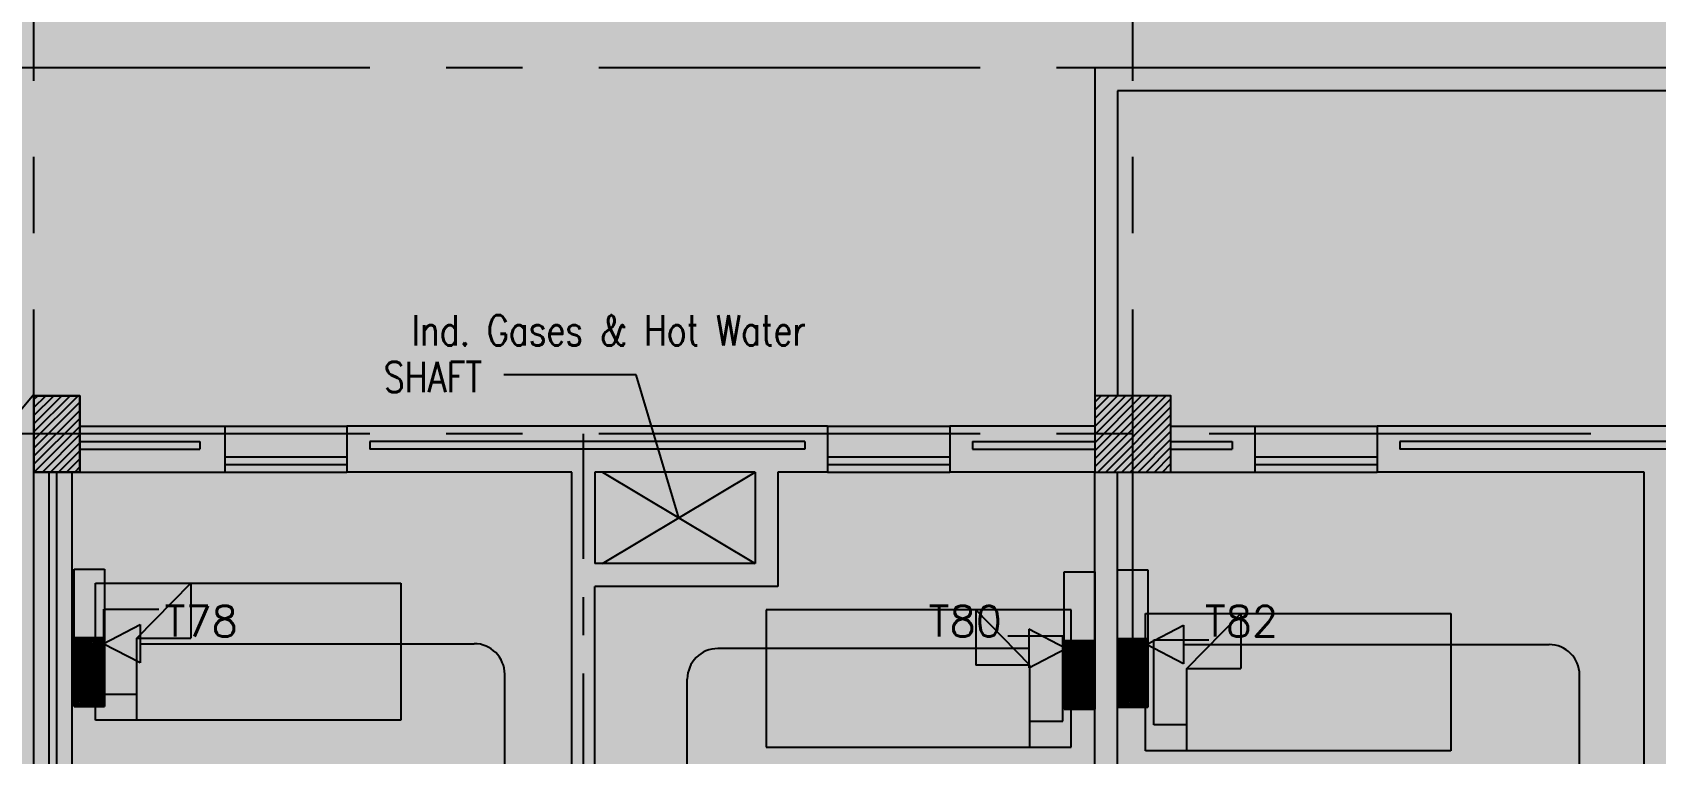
# Model space of a CAD drawing. Extents: x -0.3 to 92.6, y -1.1 to 78.4.
# Drawn here: x 49.71 to 60.35, y 62.47 to 67.2 of the extents above; entities that cross this region are included whole.
import ezdxf
from ezdxf.enums import TextEntityAlignment as Align

# ---------------------------------------------------------------- set-up
doc = ezdxf.new("R2010")
doc.units = 0
doc.header["$MEASUREMENT"] = 0
doc.header["$PDMODE"] = 34
doc.linetypes.add('CENTER', pattern=[2, 1.25, -0.25, 0.25, -0.25])
doc.linetypes.add('CENTERX2', pattern=[4, 2.5, -0.5, 0.5, -0.5])
doc.layers.get('0').update_dxf_attribs({"color": 11, "linetype": 'CONTINUOUS'})
doc.layers.get('DEFPOINTS').update_dxf_attribs({"color": 11, "linetype": 'CONTINUOUS'})
for name, color, linetype in [('AX-DIM', 11, 'CONTINUOUS'), ('AXES', 11, 'CENTERX2'), ('AXES1', 11, 'CENTER'), ('COL', 11, 'CONTINUOUS'), ('E-TEL', 4, 'CONTINUOUS'), ('E-TEXT', 2, 'CONTINUOUS'), ('E-WIRE', 4, 'CONTINUOUS'), ('FIX', 11, 'CONTINUOUS'), ('FUR', 11, 'CONTINUOUS'), ('HAT', 11, 'CONTINUOUS'), ('INSUL', 11, 'CONTINUOUS'), ('PROJ-L', 11, 'CONTINUOUS'), ('SHAFT', 11, 'CONTINUOUS'), ('WALL', 11, 'CONTINUOUS'), ('WIN', 11, 'CONTINUOUS')]:
    doc.layers.add(name, color=color, linetype=linetype)
doc.styles.add('ROMANS', font='ROMANS.shx', dxfattribs={"width": 0.6})
doc.styles.add('SIMPLEX', font='simplex.shx', dxfattribs={"width": 0.8})
doc.styles.get("Standard").update_dxf_attribs({"font": 'TXT.shx'})
doc.dimstyles.new('DIM-OUT', dxfattribs={"dimscale": 0, "dimtxt": 0.24, "dimasz": 0.08, "dimexe": 0.02, "dimexo": 0.02, "dimgap": 0.05, "dimtad": 1, "dimdec": 0, "dimlfac": 1000, "dimzin": 0, "dimdsep": 46, "dimtxsty": 'ROMANS', "dimblk1": 'ARCHTICK', "dimblk2": 'ARCHTICK', "dimsah": 1, "dimcen": 0.01, "dimdle": 0.08, "dimclrd": 7, "dimclre": 7, "dimclrt": 2, "dimadec": 0, "dimazin": 0, "dimtp": 2, "dimtm": 2, "dimtfac": 0.1142857142857143, "dimtdec": 0, "dimtix": 1, "dimtmove": 2, "dimatfit": 3, "dimldrblk": 'ARCHTICK', "dimfxl": 0, "dimtolj": 1, "dimtzin": 0, "dimarcsym": 0})
doc.dimstyles.new('DIM7', dxfattribs={"dimtxt": 0.24, "dimasz": 0.08, "dimexe": 0.07, "dimexo": 0.05, "dimgap": 0.07, "dimtad": 1, "dimzin": 0, "dimdsep": 46, "dimtxsty": 'SIMPLEX', "dimblk": 'ARCHTICK', "dimcen": 0.05, "dimdle": 0.05, "dimclrd": 4, "dimclre": 4, "dimclrt": 2, "dimadec": 0, "dimazin": 0, "dimtp": 2, "dimtm": 2, "dimtfac": 0.1142857142857143, "dimtix": 1, "dimtmove": 2, "dimatfit": 3, "dimldrblk": 'DOT', "dimfxl": 0, "dimtolj": 1, "dimtzin": 0, "dimarcsym": 0})

# ---------------------------------------------------------------- blocks, each defined once
blk = doc.blocks.new('_ARCHTICK')
at = {"color": 0, "linetype": 'ByBlock', "const_width": 0.15}
blk.add_lwpolyline([(-0.5, -0.5), (0.5, 0.5)], dxfattribs=at)
blk = doc.blocks.new('*D118')
at = {"layer": 'AX-DIM', "color": 7, "lineweight": -2}
for p, q in [((7.601651885155588, 76.99838148315757), (82.45165188514336, 76.99838148315757)), ((7.681651885155588, 72.36032238824875), (7.681651885155588, 77.01838148315757)), ((82.37165188514336, 64.83999999999243), (82.37165188514336, 77.01838148315757))]:
    blk.add_line(p, q, dxfattribs=at)
at = {"layer": 'DEFPOINTS', "color": 0}
for p in [(82.37165188514336, 76.99838148315757), (7.681651885155588, 72.34032238824875), (82.37165188514336, 64.81999999999243)]:
    blk.add_point(p, dxfattribs=at)
at = {"layer": 'AX-DIM', "color": 7, "lineweight": -2, "xscale": 0.08, "yscale": 0.08, "zscale": 0.08, "rotation": 180}
blk.add_blockref('_ARCHTICK', (7.681651885155588, 76.99838148315757), dxfattribs=at)
at = {"layer": 'AX-DIM', "color": 7, "lineweight": -2, "xscale": 0.08, "yscale": 0.08, "zscale": 0.08}
blk.add_blockref('_ARCHTICK', (82.37165188514336, 76.99838148315757), dxfattribs=at)
at = {"layer": 'AX-DIM', "color": 2, "insert": (45.02665188514948, 77.16838148315757), "char_height": 0.24, "attachment_point": 5, "style": 'ROMANS'}
blk.add_mtext('\\A1;74690', dxfattribs=at)
blk = doc.blocks.new('*X92')
at = {"color": 0}
for p, q in [((227928.5557043091, 177122.9334760556), (228395.3562020651, 177589.7339738117)), ((227928.5557043091, 177175.9664846446), (228342.3231934761, 177589.7339738117)), ((227928.5557043091, 177228.9994932336), (228289.2901848871, 177589.7339738117)), ((227928.5557043091, 177282.0325018226), (228236.2571762982, 177589.7339738117)), ((227928.555704309, 177335.0655104116), (228183.2241677092, 177589.7339738117)), ((227928.555704309, 177388.0985190005), (228130.1911591201, 177589.7339738117)), ((227928.555704309, 177441.1315275895), (228077.1581505312, 177589.7339738117)), ((227928.555704309, 177494.1645361785), (228024.1251419422, 177589.7339738117)), ((227928.555704309, 177547.1975447675), (227971.0921333532, 177589.7339738117)), ((227948.3892106541, 177089.7339738117), (228428.5557043089, 177569.9004674665)), ((228001.4222192431, 177089.7339738117), (228428.5557043089, 177516.8674588775)), ((228054.4552278321, 177089.7339738117), (228428.5557043089, 177463.8344502885)), ((228107.4882364211, 177089.7339738117), (228428.5557043089, 177410.8014416995)), ((228160.5212450101, 177089.7339738117), (228428.5557043089, 177357.7684331106)), ((228213.5542535991, 177089.7339738117), (228428.5557043089, 177304.7354245216)), ((228266.5872621881, 177089.7339738117), (228428.5557043089, 177251.7024159326)), ((228319.620270777, 177089.7339738117), (228428.5557043089, 177198.6694073436)), ((228372.653279366, 177089.7339738117), (228428.5557043089, 177145.6363987546))]:
    blk.add_line(p, q, dxfattribs=at)
blk = doc.blocks.new('AH20A')
at = {"layer": 'FUR'}
for p, q in [((0, 0.5), (0, -0.5)), ((1, 0.5), (0, 0.5)), ((0.1358132048044354, 0.5), (0.1358132048044354, -0.09873155399691314)), ((1, -0.5), (1, 0.5)), ((0.1358132048044354, 0.3112226375378668), (0.02772451273631305, 0.3112226375378668)), ((0.02772451273631305, 0.3112226375378668), (0.02772451273631305, -0.3087128986371681)), ((0.1358132048044354, -0.09873155399691314), (0.312524700537324, -0.5)), ((0.1358132048044354, -0.09873155399691314), (0.312524700537324, -0.09873155399691314)), ((0.312524700537324, -0.5), (0.312524700537324, -0.09873155399691314)), ((0.02772451273631305, -0.3087128986371681), (0.2075707670301199, -0.3087128986371681)), ((0, -0.5), (1, -0.5))]:
    blk.add_line(p, q, dxfattribs=at)
blk = doc.blocks.new('C-300')
at = {"layer": 'HAT', "linetype": 'ByBlock', "ltscale": 0.3}
h = blk.add_hatch(dxfattribs=at)
h.set_pattern_fill('ANSI31', color=8, scale=300, style=0)
h.set_pattern_definition([(45, (-258496.1822811714, -82361.0053373935), (-26.51650429449553, 26.51650429449553), [])])
h.paths.add_polyline_path([(300.0000000000291, 500), (-2.91038304567337e-11, 500), (-5.820766091346741e-11, 249.9999999999854), (300.0000000000582, 249.9999999999709)])
h.paths.add_polyline_path([(300.0000000000873, 250), (0, 250), (-2.91038304567337e-11, 0), (300.0000000000582, 0)])
at = {"layer": 'COL'}
blk.add_lwpolyline([(0, 500), (300.0000000000582, 500), (300.0000000000582, 0), (0, 0)], close=True, dxfattribs=at)

msp = doc.modelspace()

# ---------------------------------------------------------------- linework, layer by layer
at = {"layer": 'AXES'}
for p, q in [((56.92165188514628, -1.114293643979181), (56.92165188514628, 77.69838148316194)), ((49.72165188514919, -1.114293643979181), (49.72165188514919, 77.3483814831634)), ((91.92165188514628, 66.96999999999389), (23.88165188515268, 66.96999999999389)), ((91.92165188514628, 64.56999999999243), (23.88165188515268, 64.56999999999243))]:
    msp.add_line(p, q, dxfattribs=at)
at = {"layer": 'AXES1'}
msp.add_line((53.32165188515501, 5.749999999992724), (53.32165188515501, 64.56999999999243), dxfattribs=at)
at = {"layer": 'COL'}
msp.add_lwpolyline([(57.17165188514628, 64.31999999999243), (57.17165188514628, 64.81999999999243), (56.67165188514628, 64.81999999999243), (56.67165188514628, 64.31999999999243)], close=True, dxfattribs=at)
at = {"layer": 'E-TEL', "color": 4}
for p, q in [((49.98526056263654, 63.68373520344903), (50.18461555438989, 63.68373520344903)), ((49.98526056263654, 62.78373520345485), (49.98526056263654, 63.68373520344903)), ((50.18461555438989, 63.68373520344903), (50.18461555438989, 62.78373520345485)), ((56.47229689339292, 63.66509561911516), (56.67165188514628, 63.66509561911516)), ((56.47229689339292, 62.76509561912098), (56.47229689339292, 63.66509561911516)), ((56.67165188514628, 63.66509561911516), (56.67165188514628, 62.76509561912098)), ((56.82165188515501, 63.6784028213151), (57.02100687690836, 63.6784028213151)), ((56.82165188515501, 62.77840282132092), (56.82165188515501, 63.6784028213151)), ((57.02100687690836, 63.6784028213151), (57.02100687690836, 62.77840282132092)), ((50.17422574474767, 63.19434257886314), (50.41640191874467, 63.32061017128581)), ((50.41640191874467, 63.32061017128581), (50.41640191874467, 63.06807498644048)), ((56.48268670303514, 63.16239579235844), (56.2405105290527, 63.2886633847811)), ((56.2405105290527, 63.2886633847811), (56.2405105290527, 63.03612819993577)), ((57.01061706726614, 63.18901019672921), (57.25279324124858, 63.31527778915188)), ((57.25279324124858, 63.31527778915188), (57.25279324124858, 63.06274260430655)), ((49.98526056263654, 63.23486555540876), (50.18461555438989, 63.23486555540876)), ((49.98526056263654, 62.89350284599641), (50.14444060824462, 63.23486555540876)), ((49.98526056263654, 62.86392532622267), (50.15823283222562, 63.23486555540876)), ((49.98526056263654, 62.83434780641983), (50.17202505620662, 63.23486555540876)), ((49.98526056263654, 62.92308036579925), (50.13064838424907, 63.23486555540876)), ((49.98526056263654, 62.95265788557299), (50.11685616026807, 63.23486555540876)), ((49.98526056263654, 62.98223540537583), (50.10306393627252, 63.23486555540876)), ((49.98526056263654, 63.21885556368215), (49.99272614438087, 63.23486555540876)), ((49.98526056263654, 63.18927804390842), (50.00651836836187, 63.23486555540876)), ((49.98526056263654, 63.15970052410557), (50.02031059235742, 63.23486555540876)), ((49.98526056263654, 63.13012300430273), (50.03410281633842, 63.23486555540876)), ((49.98526056263654, 63.10054548452899), (50.04789504033397, 63.23486555540876)), ((49.98526056263654, 63.07096796472615), (50.06168726431497, 63.23486555540876)), ((49.98526056263654, 63.04139044495241), (50.07547948831052, 63.23486555540876)), ((49.98526056263654, 63.01181292514957), (50.08927171229152, 63.23486555540876)), ((49.98526056263654, 62.80477028664609), (50.18461555438989, 63.23228844608821)), ((49.9892439662508, 62.78373520345485), (50.18461555438989, 63.20271092631447)), ((50.0030361902318, 62.78373520345485), (50.18461555438989, 63.17313340651162)), ((50.41640191874467, 63.06807498644048), (50.17422574474767, 63.19434257886314)), ((56.47229689339292, 63.21622597107489), (56.67165188514628, 63.21622597107489)), ((56.47229689339292, 63.14106093977171), (56.5073469231138, 63.21622597107489)), ((56.47229689339292, 63.17063845957455), (56.4935546991328, 63.21622597107489)), ((56.47229689339292, 63.20021597934829), (56.47976247513725, 63.21622597107489)), ((56.47229689339292, 62.99317334084481), (56.5763080430479, 63.21622597107489)), ((56.47229689339292, 63.02275086061854), (56.5625158190669, 63.21622597107489)), ((56.47229689339292, 63.05232838042139), (56.54872359507135, 63.21622597107489)), ((56.47229689339292, 63.08190590019512), (56.53493137109035, 63.21622597107489)), ((56.47229689339292, 63.11148341999797), (56.5211391470948, 63.21622597107489)), ((56.47229689339292, 62.96359582104196), (56.5901002670289, 63.21622597107489)), ((56.47229689339292, 62.93401830126822), (56.60389249102445, 63.21622597107489)), ((56.47229689339292, 62.81570822208596), (56.65906138697756, 63.21622597107489)), ((56.47229689339292, 62.8452857418888), (56.645269162982, 63.21622597107489)), ((56.47229689339292, 62.87486326166254), (56.631476939001, 63.21622597107489)), ((56.47229689339292, 62.90444078146538), (56.61768471500545, 63.21622597107489)), ((56.47229689339292, 62.78613070231222), (56.67165188514628, 63.21364886175434)), ((56.47628029700718, 62.76509561912098), (56.67165188514628, 63.1840713419806)), ((56.82165188515501, 62.8290154242859), (57.00841637872509, 63.22953317327483)), ((56.82165188515501, 62.85859294405964), (56.99462415474409, 63.22953317327483)), ((56.82165188515501, 63.22953317327483), (57.02100687690836, 63.22953317327483)), ((56.82165188515501, 62.88817046386248), (56.98083193076309, 63.22953317327483)), ((56.82165188515501, 63.00648054301564), (56.92566303480999, 63.22953317327483)), ((56.82165188515501, 63.03605806281848), (56.91187081082899, 63.22953317327483)), ((56.82165188515501, 63.06563558259222), (56.89807858683344, 63.22953317327483)), ((56.82165188515501, 63.09521310239506), (56.88428636285244, 63.22953317327483)), ((56.82165188515501, 63.1247906221688), (56.87049413885688, 63.22953317327483)), ((56.82165188515501, 63.15436814197164), (56.85670191487588, 63.22953317327483)), ((56.82165188515501, 63.18394566174538), (56.84290969088033, 63.22953317327483)), ((56.82165188515501, 63.21352318154823), (56.82911746689933, 63.22953317327483)), ((56.82165188515501, 62.9769030232419), (56.93945525879099, 63.22953317327483)), ((56.82165188515501, 62.94732550343906), (56.95324748278654, 63.22953317327483)), ((56.82165188515501, 62.91774798363622), (56.96703970676754, 63.22953317327483)), ((56.82165188515501, 62.79943790448306), (57.02100687690836, 63.22695606395428)), ((56.82563528876926, 62.77840282132092), (57.02100687690836, 63.19737854415143)), ((57.25279324124858, 63.06274260430655), (57.01061706726614, 63.18901019672921)), ((50.0168284142128, 62.78373520345485), (50.18461555438989, 63.14355588673789)), ((50.03062063820835, 62.78373520345485), (50.18461555438989, 63.11397836693504)), ((50.04441286218935, 62.78373520345485), (50.18461555438989, 63.0844008471322)), ((56.2405105290527, 63.03612819993577), (56.48268670303514, 63.16239579235844)), ((56.49007252098818, 62.76509561912098), (56.67165188514628, 63.15449382217776)), ((56.50386474498373, 62.76509561912098), (56.67165188514628, 63.12491630240402)), ((56.51765696896473, 62.76509561912098), (56.67165188514628, 63.09533878260117)), ((56.53144919294573, 62.76509561912098), (56.67165188514628, 63.06576126282744)), ((56.83942751275026, 62.77840282132092), (57.02100687690836, 63.1678010243777)), ((56.85321973673126, 62.77840282132092), (57.02100687690836, 63.13822350457485)), ((56.86701196072681, 62.77840282132092), (57.02100687690836, 63.10864598480111)), ((56.88080418470781, 62.77840282132092), (57.02100687690836, 63.07906846499827)), ((50.0582050861849, 62.78373520345485), (50.18461555438989, 63.05482332735846)), ((50.0719973101659, 62.78373520345485), (50.18461555438989, 63.02524580755562)), ((50.08578953416145, 62.78373520345485), (50.18461555438989, 62.99566828778188)), ((50.09958175814245, 62.78373520345485), (50.18461555438989, 62.96609076797904)), ((56.54524141694128, 62.76509561912098), (56.67165188514628, 63.03618374302459)), ((56.55903364092228, 62.76509561912098), (56.67165188514628, 63.00660622325086)), ((56.57282586491783, 62.76509561912098), (56.67165188514628, 62.97702870344801)), ((56.89459640870336, 62.77840282132092), (57.02100687690836, 63.04949094522453)), ((56.90838863268436, 62.77840282132092), (57.02100687690836, 63.01991342542169)), ((56.92218085667992, 62.77840282132092), (57.02100687690836, 62.99033590564795)), ((56.93597308066092, 62.77840282132092), (57.02100687690836, 62.96075838584511)), ((50.11337398212345, 62.78373520345485), (50.18461555438989, 62.9365132482053)), ((50.127166206119, 62.78373520345485), (50.18461555438989, 62.90693572840246)), ((50.1409584301, 62.78373520345485), (50.18461555438989, 62.87735820862872)), ((56.58661808889883, 62.76509561912098), (56.67165188514628, 62.94745118367427)), ((56.60041031287983, 62.76509561912098), (56.67165188514628, 62.91787366387143)), ((56.61420253687538, 62.76509561912098), (56.67165188514628, 62.88829614409769)), ((56.62799476085638, 62.76509561912098), (56.67165188514628, 62.85871862429485)), ((56.94976530464191, 62.77840282132092), (57.02100687690836, 62.93118086607137)), ((56.96355752863747, 62.77840282132092), (57.02100687690836, 62.90160334626853)), ((56.97734975261847, 62.77840282132092), (57.02100687690836, 62.87202582646569)), ((49.98526056263654, 62.78373520345485), (50.18461555438989, 62.78373520345485)), ((50.15475065409555, 62.78373520345485), (50.18461555438989, 62.84778068882588)), ((50.16854287807655, 62.78373520345485), (50.18461555438989, 62.81820316905214)), ((50.18234709759417, 62.78376092795224), (50.18461555438989, 62.7886256492493)), ((56.47229689339292, 62.76509561912098), (56.67165188514628, 62.76509561912098)), ((56.64178698485193, 62.76509561912098), (56.67165188514628, 62.82914110449201)), ((56.65557920883293, 62.76509561912098), (56.67165188514628, 62.79956358471827)), ((56.66938342835056, 62.76512134364748), (56.67165188514628, 62.76998606491543)), ((56.82165188515501, 62.77840282132092), (57.02100687690836, 62.77840282132092)), ((56.99114197661402, 62.77840282132092), (57.02100687690836, 62.84244830669195)), ((57.00493420059502, 62.77840282132092), (57.02100687690836, 62.81287078688911)), ((57.01873842011264, 62.77842854581831), (57.02100687690836, 62.78329326711537))]:
    msp.add_line(p, q, dxfattribs=at)
at = {"layer": 'E-WIRE', "color": 4, "linetype": 'ByBlock'}
for p, q in [((50.41640191874467, 63.19434257886314), (52.60598837457655, 63.19434257886314)), ((57.25279324124858, 63.18901019672921), (59.64894634454394, 63.18901019672921)), ((56.2405105290527, 63.16239579235844), (54.20240127247526, 63.16239579235844)), ((52.80598837457364, 57.06106999998156), (52.80598837457364, 62.99434257888061)), ((54.00240127247525, 57.20829249521194), (54.00240127247525, 62.96239579235844)), ((59.84894634454395, 57.20829249521194), (59.84894634454395, 62.9890101967292))]:
    msp.add_line(p, q, dxfattribs=at)
for centre, start, end in [((52.60598837457655, 62.99434257888061), 0, 90), ((59.64894634454394, 62.9890101967292), 0, 90), ((54.20240127247526, 62.96239579235844), 90, 180)]:
    msp.add_arc(centre, 0.2, start, end, dxfattribs=at)
at = {"layer": 'INSUL'}
for p, q in [((50.0216518851521, 64.51999999998952), (50.80747602260089, 64.51999999998952)), ((50.0216518851521, 64.46999999999389), (50.80747602260089, 64.46999999999389)), ((50.80747602260089, 64.51999999998952), (50.80747602260089, 64.46999999999389)), ((51.9216540454363, 64.51999999998952), (51.9216540454363, 64.46999999999389)), ((54.7716518851521, 64.51999999998952), (51.9216540454363, 64.51999999998952)), ((54.7716518851521, 64.46999999999389), (51.9216540454363, 64.46999999999389)), ((54.7716518851521, 64.51999999998952), (54.7716518851521, 64.46999999999389)), ((55.87165188514336, 64.51999999998952), (55.87165188514336, 64.46999999999389)), ((55.87165188514336, 64.51999999998952), (56.67165188514628, 64.51999999998952)), ((55.87165188514336, 64.46999999999389), (56.67165188514628, 64.46999999999389)), ((57.17165188514628, 64.5199999999968), (57.57165188515501, 64.5199999999968)), ((57.17165188514628, 64.46999999999389), (57.57165188515501, 64.46999999999389)), ((57.57165188515501, 64.5199999999968), (57.57165188515501, 64.46999999999389)), ((58.67165188514628, 64.5199999999968), (58.67165188514628, 64.46999999999389)), ((62.37165188514336, 64.5199999999968), (58.67165188514628, 64.5199999999968)), ((62.37165188514336, 64.46999999999389), (58.67165188514628, 64.46999999999389)), ((49.82165188515501, 57.71999999999389), (49.82165188515501, 64.31999999999243)), ((49.87165188514336, 57.71999999999389), (49.87165188514336, 64.31999999999243))]:
    msp.add_line(p, q, dxfattribs=at)
at = {"layer": 'PROJ-L', "linetype": 'Continuous'}
for p, q in [((56.67165188514628, 66.96999999999389), (56.67165188514628, 64.81999999999243)), ((75.17165188514628, 66.96999999999389), (56.67165188514628, 66.96999999999389)), ((56.82165188515501, 66.81999999999243), (56.82165188515501, 64.81999999999243)), ((75.0216518851521, 66.81999999999243), (56.82165188515501, 66.81999999999243))]:
    msp.add_line(p, q, dxfattribs=at)
at = {"layer": 'SHAFT'}
msp.add_line((43.32665188514511, 57.22999894552777), (49.72165188514919, 64.82999894552631), dxfattribs=at)
at = {"layer": 'SHAFT', "linetype": 'ByBlock'}
for p, q in [((53.44665188515501, 64.31999999999243), (54.44665188515501, 63.71999999999389)), ((53.44665188515501, 63.71999999999389), (54.44665188515501, 64.31999999999243))]:
    msp.add_line(p, q, dxfattribs=at)
at = {"layer": 'WALL'}
for p, q in [((50.0216518851521, 64.61999999999534), (50.97165404543921, 64.61999999999534)), ((50.97165404543921, 64.61999999998807), (50.97165404543921, 64.31999999999243)), ((51.77165404544212, 64.61999999998807), (51.77165404544212, 64.31999999999243)), ((54.92165188514628, 64.61999999998807), (51.77165404544212, 64.61999999998807)), ((54.92165188514628, 64.61999999998807), (54.92165188514628, 64.31999999999243)), ((55.72165188514919, 64.61999999998807), (55.72165188514919, 64.31999999999243)), ((56.67165188514628, 64.61999999998807), (55.72165188514919, 64.61999999998807)), ((57.17165188514628, 64.61999999999534), (57.72165188514919, 64.61999999999534)), ((57.72165188514919, 64.61999999999534), (57.72165188514919, 64.31999999999243)), ((58.5216518851521, 64.61999999999534), (58.5216518851521, 64.31999999999243)), ((62.5216518851521, 64.61999999999534), (58.5216518851521, 64.61999999999534)), ((49.72165188514919, 57.71999999999389), (49.72165188514919, 64.31999999999243)), ((49.97165188514919, 59.61999999999534), (49.97165188514919, 64.31999999999243)), ((50.0216518851521, 64.31999999999243), (50.97165404543921, 64.31999999999243)), ((53.24665188514336, 64.31999999999243), (51.77165404544212, 64.31999999999243)), ((53.24665188514336, 57.66999999999825), (53.24665188514336, 64.31999999999243)), ((54.44665188515501, 64.31999999999243), (53.3966518851521, 64.31999999999243)), ((53.3966518851521, 64.31999999999243), (53.3966518851521, 63.71999999999389)), ((54.44665188515501, 64.31999999999243), (54.44665188515501, 63.71999999999389)), ((54.59665188514919, 64.31999999999243), (54.59665188514919, 63.56999999999243)), ((54.92165188514628, 64.31999999999243), (54.59665188514919, 64.31999999999243)), ((56.67165188514628, 64.31999999999243), (55.72165188514919, 64.31999999999243)), ((56.67165188514628, 59.61999999999534), (56.67165188514628, 64.31999999999243)), ((56.82165188515501, 59.61999999999534), (56.82165188515501, 64.31999999999243)), ((57.17165188514628, 64.31999999999243), (57.72165188514919, 64.31999999999243)), ((60.2716518851521, 64.31999999999243), (58.5216518851521, 64.31999999999243)), ((60.2716518851521, 57.66999999999825), (60.2716518851521, 64.31999999999243)), ((54.44665188515501, 63.71999999999389), (53.3966518851521, 63.71999999999389)), ((54.59665188514919, 63.56999999999243), (53.3966518851521, 63.56999999999243)), ((53.3966518851521, 57.66999999999825), (53.3966518851521, 63.56999999999243))]:
    msp.add_line(p, q, dxfattribs=at)
at = {"layer": 'WALL', "linetype": 'ByBlock', "ltscale": 0.3}
for points in [[(50.02165188513754, 64.81999999999243), (49.72165188513463, 64.81999999999243), (49.72165188513463, 64.31999999999243), (50.02165188513754, 64.31999999999243)], [(57.17165188514628, 64.81999999999243), (56.67165188514628, 64.81999999999243), (56.67165188514628, 64.31999999998516), (57.17165188514628, 64.31999999998516)]]:
    msp.add_lwpolyline(points, close=True, dxfattribs=at)
at = {"layer": 'WIN'}
for p, q in [((50.97165404543921, 64.61999999998807), (51.77165404544212, 64.61999999998807)), ((54.92165188514628, 64.61999999998807), (55.72165188514919, 64.61999999998807)), ((57.72165188514919, 64.61999999999534), (58.5216518851521, 64.61999999999534)), ((50.97165404543921, 64.41999999999098), (51.77165404544212, 64.41999999999098)), ((50.97165404543921, 64.36999999998807), (51.77165404544212, 64.36999999998807)), ((54.92165188514628, 64.41999999999098), (55.72165188514919, 64.41999999999098)), ((54.92165188514628, 64.36999999998807), (55.72165188514919, 64.36999999998807)), ((57.72165188514919, 64.41999999999098), (58.5216518851521, 64.41999999999098)), ((57.72165188514919, 64.36999999999534), (58.5216518851521, 64.36999999999534)), ((50.97165404543921, 64.31999999999243), (51.77165404544212, 64.31999999999243)), ((54.92165188514628, 64.31999999999243), (55.72165188514919, 64.31999999999243)), ((57.72165188514919, 64.31999999999243), (58.5216518851521, 64.31999999999243))]:
    msp.add_line(p, q, dxfattribs=at)

# ---------------------------------------------------------------- block references
at = {"layer": 'COL', "color": 6, "linetype": 'ByBlock', "ltscale": 0.3, "xscale": 0.001, "yscale": 0.001, "zscale": 0.001}
msp.add_blockref('C-300', (49.72165188514919, 64.31999999999243), dxfattribs=at)
at = {"layer": 'FIX', "yscale": 0.9, "zscale": 2, "rotation": 180}
for p, xscale in [((50.12491298586247, 63.14195590234885), -2), ((56.51814672132605, 62.96557700834092), 2), ((57.00457251739863, 62.94195590235176), -2)]:
    msp.add_blockref('AH20A', p, dxfattribs=dict(at, xscale=xscale))
at = {"layer": 'HAT', "xscale": 0.001, "yscale": 0.001, "zscale": 0.001}
msp.add_blockref('*X92', (-171.2569038191577, -112.7697339738152), dxfattribs=at)

# ---------------------------------------------------------------- texts
at = {"layer": 'E-TEXT', "color": 4}
for s, p in [('T78', (50.81714591514901, 63.34180805755022)), ('T80', (55.82388661046571, 63.34180805755022)), ('T82', (57.63342321764503, 63.34180805755022))]:
    msp.add_text(s, height=0.2, dxfattribs=at).set_placement(p, align=Align.MIDDLE)
at = {"layer": 'SHAFT', "color": 4, "style": 'ROMANS', "width": 0.8}
for s, p in [('Ind. Gases & Hot Water', (53.48784629482543, 65.2490568541325)), ('SHAFT', (52.33613131246238, 64.94273402677209))]:
    msp.add_text(s, height=0.2, dxfattribs=at).set_placement(p, align=Align.MIDDLE)

# ---------------------------------------------------------------- dimensions: what is measured, and where the dimension line sits
at = {"layer": 'AX-DIM'}
dim = msp.add_linear_dim(base=(82.37165188514336, 76.99838148315757), p1=(7.681651885155588, 72.34032238824875), p2=(82.37165188514336, 64.81999999999243), dimstyle='DIM-OUT', override={"dimscale": 1}, dxfattribs=at)
dim.commit()
dim.dimension.update_dxf_attribs({"geometry": '*D118', "text_midpoint": (45.02665188514948, 77.16838148315757)})

# ---------------------------------------------------------------- leaders
at = {"layer": 'SHAFT', "color": 6, "linetype": 'ByBlock', "ltscale": 0.3}
msp.add_leader([(53.94665188514045, 64.01999999998952), (53.66806333485874, 64.95679888713494), (52.80087003993685, 64.95679888713494)], dimstyle='DIM7', override={"dimasz": 200, "dimgap": 70, "dimtad": 0}, dxfattribs=at)

doc.saveas('drawing.dxf')
